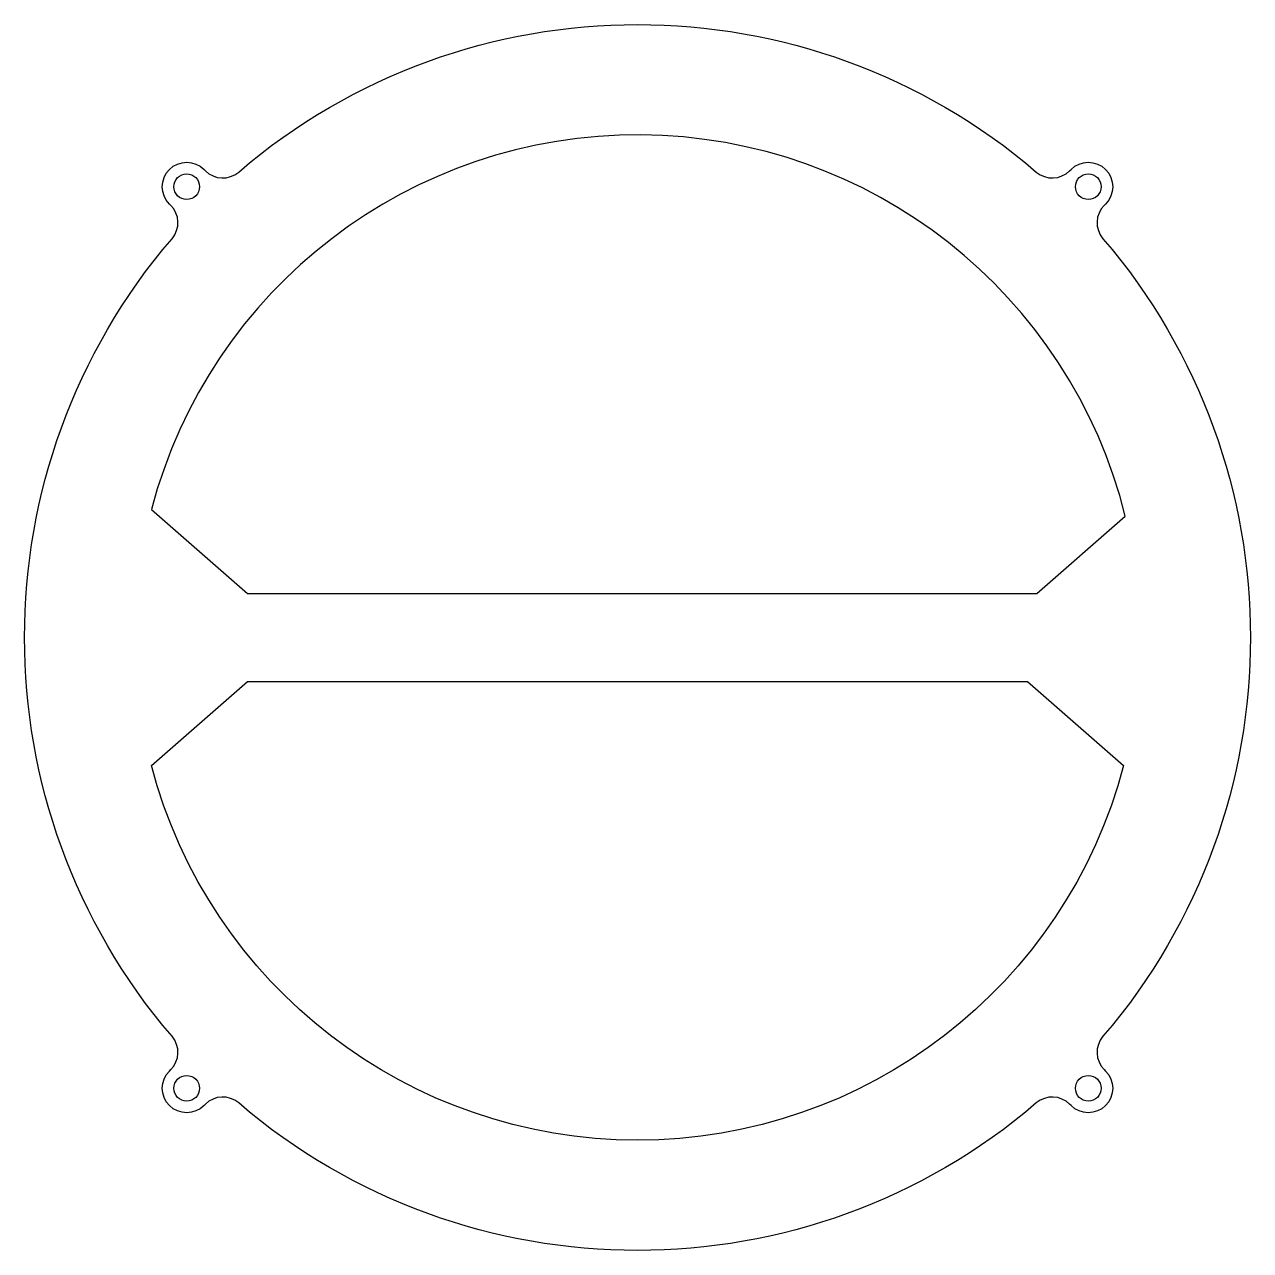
# Model space of a CAD drawing. Header units: millimetres. Extents: x -50 to 50, y -50 to 50.
import ezdxf

# ---------------------------------------------------------------- set-up
doc = ezdxf.new("R2010")
doc.units = ezdxf.units.MM
doc.layers.get('0').update_dxf_attribs({"linetype": 'CONTINUOUS'})

msp = doc.modelspace()

# ---------------------------------------------------------------- linework, layer by layer
for points in [[(37.97, 32.53, -0.36979), (37.97, -32.53, 0.39184), (38.07, -35.25), (38.18, -35.36, -1), (35.36, -38.18), (35.25, -38.07, 0.39184), (32.53, -37.97, -0.36979), (-32.53, -37.97, 0.39184), (-35.25, -38.07), (-35.36, -38.18, -1), (-38.18, -35.36), (-38.07, -35.25, 0.39184), (-37.97, -32.53, -0.36979), (-37.97, 32.53, 0.39184), (-38.07, 35.25), (-38.18, 35.36, -1), (-35.36, 38.18), (-35.25, 38.07, 0.39184), (-32.53, 37.97, -0.36979), (32.53, 37.97, 0.39184), (35.25, 38.07), (35.36, 38.18, -1), (38.18, 35.36), (38.07, 35.25, 0.39184)], [(-31.8, 3.6), (32.57, 3.6), (39.79, 9.89, 0.77622), (-39.65, 10.44)], [(39.65, -10.44, -0.77069), (-39.65, -10.44), (-31.8, -3.6), (31.8, -3.6)]]:
    msp.add_lwpolyline(points, format="xyb", close=True)
for centre in [(-36.77, 36.77), (36.77, 36.77), (-36.77, -36.77), (36.77, -36.77)]:
    msp.add_circle(centre, 1.05)

doc.saveas('drawing.dxf')
